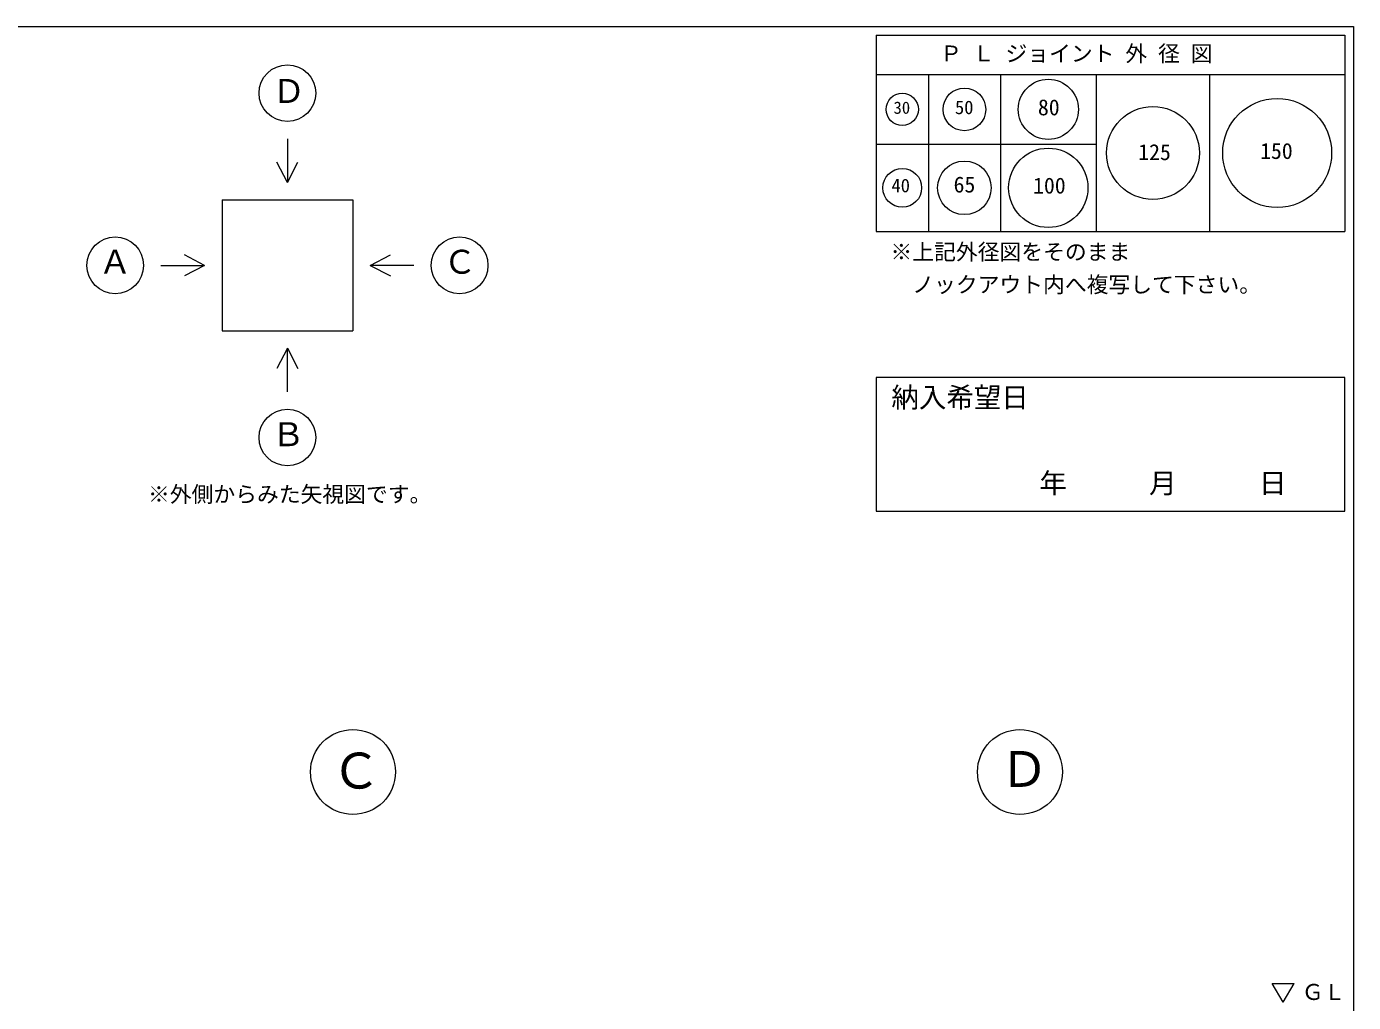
# Model space of a CAD drawing. Units: millimetres, scale not verified. Extents: x -4890 to 18490, y -2316 to 2316.
# Drawn here: x 1846 to 4890, y 77 to 2316 of the extents above; entities that cross this region are included whole.
import ezdxf
from ezdxf.enums import TextEntityAlignment as Align

# ---------------------------------------------------------------- set-up
doc = ezdxf.new("R2010")
doc.units = ezdxf.units.MM
doc.header["$LTSCALE"] = 10
for name, color, linetype, lineweight in [('0-2_waku', 7, 'Continuous', 18), ('0-3_gaikei', 7, 'Continuous', 18), ('0-8_hole', 7, 'Continuous', 18), ('0-E_文字１', 7, 'Continuous', 18)]:
    doc.layers.add(name, color=color, linetype=linetype, lineweight=lineweight)
doc.styles.add('ＭＳ ゴシック', font='')
doc.styles.get('ＭＳ ゴシック').set_extended_font_data('MS Gothic')

msp = doc.modelspace()

# ---------------------------------------------------------------- linework, layer by layer
at = {"layer": '0-2_waku'}
for p, q in [((4890, 2316.07), (4890, -1958.93)), ((3795, 2296.07), (3795, 1846.07)), ((3795, 2296.07), (3795, 1846.07)), ((3795, 2296.07), (4870, 2296.07)), ((4870, 2296.07), (4870, 1846.07)), ((4870, 2296.07), (4870, 1846.07)), ((3795, 2206.07), (4870, 2206.07)), ((3915, 2206.07), (3915, 1846.07)), ((4080, 2206.07), (4080, 1846.07)), ((4300, 2206.07), (4300, 1846.07)), ((4560, 2206.07), (4560, 1846.07)), ((3795, 2046.07), (4300, 2046.07)), ((3795, 1846.07), (4870, 1846.07)), ((3795, 1846.07), (4870, 1846.07))]:
    msp.add_line(p, q, dxfattribs=at)
msp.add_lwpolyline([(-1230, 2316.07), (4890, 2316.07), (4890, -1958.93)], dxfattribs=at)
at = {"layer": '0-3_gaikei'}
for p, q in [((2444.61, 2058.29), (2444.61, 1958.29)), ((2444.61, 1958.29), (2420.48, 2004.67)), ((2444.61, 1958.29), (2468.74, 2004.67)), ((2294.61, 1918.29), (2594.61, 1918.29)), ((2294.61, 1918.29), (2294.61, 1618.29)), ((2594.61, 1918.29), (2594.61, 1618.29)), ((2154.61, 1768.29), (2254.61, 1768.29)), ((2254.61, 1768.29), (2208.23, 1792.42)), ((2254.61, 1768.29), (2208.23, 1744.16)), ((2634.61, 1768.29), (2680.99, 1792.42)), ((2294.61, 1618.29), (2594.61, 1618.29)), ((2444.61, 1578.29), (2420.48, 1531.91)), ((2444.61, 1578.29), (2468.74, 1531.91)), ((2444.61, 1478.29), (2444.61, 1578.29))]:
    msp.add_line(p, q, dxfattribs=at)
msp.add_lwpolyline([(2734.61, 1768.29), (2634.61, 1768.29), (2680.99, 1744.16)], dxfattribs=at)
for centre, radius in [((2444.61, 2163.29), 65), ((2049.61, 1768.29), 65), ((2839.61, 1768.29), 65), ((2444.61, 1373.29), 65), ((2595, 606.07), 97.5), ((4125, 606.07), 97.5)]:
    msp.add_circle(centre, radius, dxfattribs=at)
at = {"layer": '0-8_hole', "lineweight": 5}
msp.add_lwpolyline([(3795, 1510.78), (3795, 1204.07), (4870, 1204.07), (4870, 1510.78)], close=True, dxfattribs=at)
msp.add_lwpolyline([(3795, 1510.78), (3795, 1204.07), (4870, 1204.07), (4870, 1510.78)], close=True, dxfattribs=at)
at = {"layer": '0-8_hole'}
for centre, radius in [((4190, 2126.07), 69), ((3855, 2126.07), 37), ((3997.5, 2126.07), 49), ((4430, 2026.07), 106.5), ((4715, 2026.07), 125), ((4190, 1946.07), 91), ((3855, 1946.07), 44.5), ((3997.5, 1946.07), 61.5)]:
    msp.add_circle(centre, radius, dxfattribs=at)
at = {"layer": '0-E_文字１'}
for p, q in [((4728.74, 77.67), (4703.54, 120.61)), ((4703.54, 120.61), (4753.94, 120.61)), ((4728.74, 77.67), (4753.94, 120.61))]:
    msp.add_line(p, q, dxfattribs=at)

# ---------------------------------------------------------------- texts
at = {"layer": '0-8_hole', "style": 'ＭＳ ゴシック'}
for s, height, p in [('30', 28.04, (3834.95, 2107.53)), ('50', 31.16, (3975.91, 2105.72)), ('80', 36.66, (4166.18, 2101.38)), ('125', 36.66, (4396.28, 1998.65)), ('150', 36.66, (4675.82, 2001.3)), ('40', 31.16, (3830.28, 1926.47)), ('65', 36.66, (3972.72, 1924.34)), ('100', 36.66, (4155.06, 1921.89)), ('納入希望日', 46.19, (3830.11, 1428.42))]:
    msp.add_text(s, height=height, dxfattribs=at).set_placement(p, align=Align.BOTTOM_LEFT)
at = {"layer": '0-E_文字１', "style": 'ＭＳ ゴシック'}
for s, height, p in [('Ｐ Ｌ ジョイント 外 径 図', 36.66, (3941.92, 2224.89)), ('Ｄ', 54.99, (2410.42, 2124.14)), ('Ａ', 54.99, (2011.88, 1732.76)), ('Ｃ', 54.99, (2802.57, 1732.47)), ('※上記外径図をそのまま', 36.66, (3827.95, 1769.87)), ('\u3000ノックアウト内へ複写して下さい。', 36.66, (3827.95, 1694.87)), ('Ｂ', 54.99, (2408.98, 1336.88)), ('\u3000\u3000\u3000年    \u3000月\u3000\u3000\u3000日 ', 46.19, (3980.58, 1231.59)), ('※外側からみた矢視図です。', 36.66, (2124.81, 1213.92)), ('Ｃ', 82.48, (2545.54, 543.22)), ('Ｄ', 82.48, (4078.34, 546.94)), ('ＧＬ', 36.66, (4771.54, 72.12))]:
    msp.add_text(s, height=height, dxfattribs=at).set_placement(p, align=Align.BOTTOM_LEFT)

doc.saveas('drawing.dxf')
